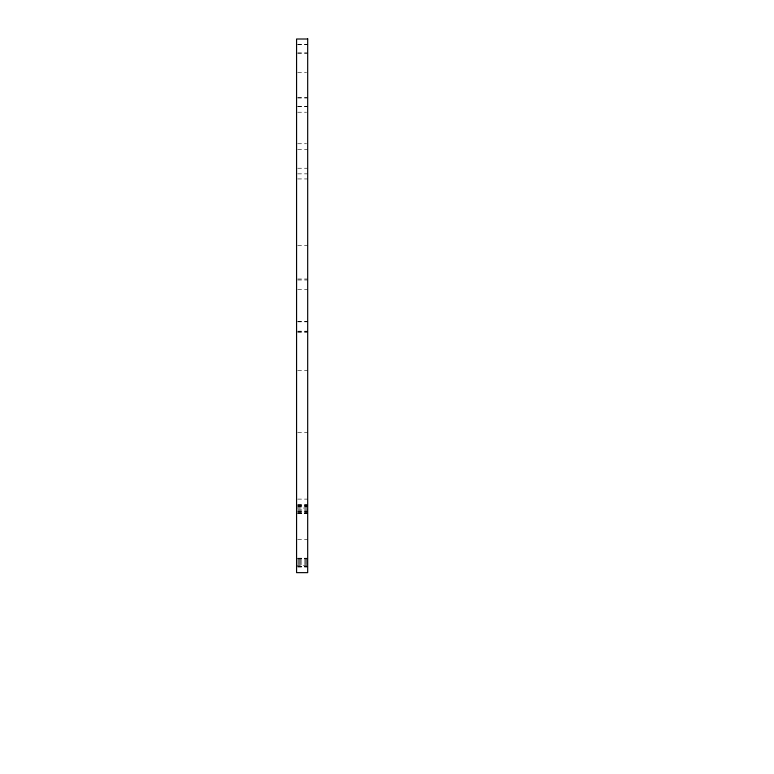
<?xml version="1.0" encoding="UTF-8"?>
<svg xmlns="http://www.w3.org/2000/svg" width="774" height="774" viewBox="0 0 774 774"><rect width="100%" height="100%" fill="white"/><g stroke="black" fill="none" stroke-linecap="round" stroke-linejoin="round"><path stroke-width="0.58" stroke-dasharray="3.87 2.9" d="M297.68 44.389L307.684 44.389M297.68 44.534L307.684 44.553M297.68 53L307.684 52.99M297.68 53.145L307.684 53.145M297.68 72.359L306.572 72.359M297.68 97.785L307.684 97.785M297.68 97.94L307.684 97.94M297.68 106.396L307.684 106.396M297.68 106.541L307.684 106.541M297.68 112.23L306.572 112.23M297.68 143.741L306.572 143.741M297.68 149.343L307.684 149.343M297.68 168.239L307.684 168.239M297.68 173.85L307.684 173.85M297.68 178.939L307.684 178.939M297.68 245.668L307.684 245.668M297.68 279.017L307.684 279.017M297.719 279.985L307.733 279.985M297.719 289.679L307.733 289.679M297.68 321.665L307.684 321.665M297.68 321.829L307.684 321.829M297.68 331.195L307.684 331.195M297.68 331.359L307.684 331.359M297.68 332.327L307.684 332.327M297.68 370.359L307.684 370.359M297.68 432.405L307.684 432.405M297.68 499.114L307.684 499.114M297.68 504.803L307.684 504.803M297.68 504.948L307.684 504.958M297.68 505.393L307.684 505.412M297.68 506.061L307.684 506.061M297.68 506.109L307.684 506.09M297.68 506.989L307.684 506.989M296.568 508.044L307.684 508.044M297.68 509.215L307.684 509.176M297.68 510.347L307.684 510.279M297.68 511.372L307.684 511.372M297.68 511.401L307.684 511.401M297.68 512.272L307.684 512.301M297.68 512.969L307.684 512.969M297.68 513.414L307.684 513.414M297.68 513.559L307.684 513.559M297.68 539.294L307.684 539.294M297.68 558.199L307.684 558.199M297.68 558.354L307.684 558.354M297.68 558.789L307.684 558.789M297.68 559.486L307.684 559.486M297.68 560.395L307.684 560.395M297.68 561.45L307.684 561.45M297.68 562.582L307.684 562.582M297.68 563.714L307.684 563.714M297.68 564.768L307.684 564.768M296.568 565.678L307.684 565.678M297.68 566.375L307.684 566.375M297.68 566.81L307.684 566.81M297.68 566.955L307.684 566.955"/><path stroke-width="1.16" d="M307.684 39.01L296.568 39.01L296.568 572.644L307.684 572.644L307.684 38.7"/></g></svg>
